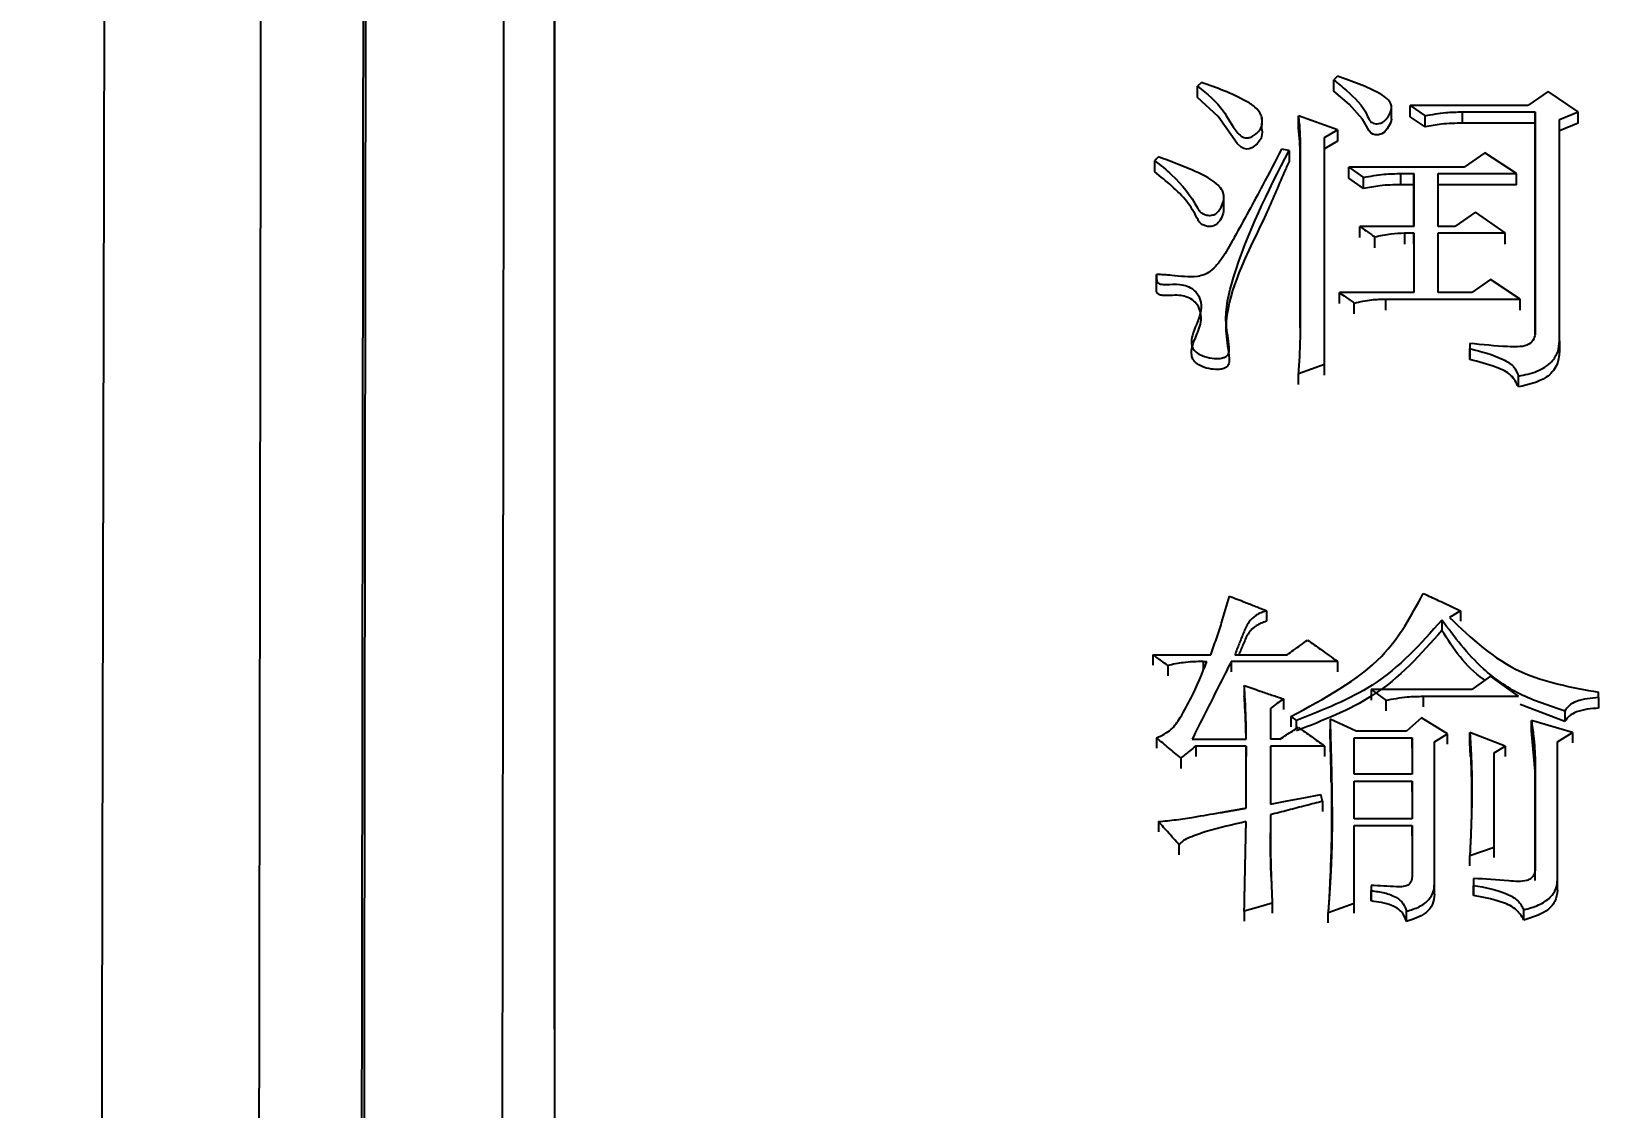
# Model space of a CAD drawing. Header units: millimetres. Extents: x 2126 to 3741, y 477 to 1658.
# Drawn here: x 2346.98 to 2356.17, y 1404.83 to 1411.07 of the extents above; entities that cross this region are included whole.
import ezdxf

# ---------------------------------------------------------------- set-up
doc = ezdxf.new("R2010")
doc.units = ezdxf.units.MM
doc.layers.add('AM_5', color=3, linetype='Continuous', lineweight=25)
doc.styles.add('SLDTEXTSTYLE1', font='txt.shx', dxfattribs={"width": 0.7, "bigfont": 'gbcbig.shx'})
doc.dimstyles.new('SLDDIMSTYLE12$0', dxfattribs={"dimtxt": 12, "dimasz": 10, "dimexe": 0, "dimexo": 0.0625, "dimgap": 0.875, "dimtad": 1, "dimdec": 1, "dimlfac": 1.8, "dimrnd": 1e-09, "dimzin": 12, "dimdsep": 46, "dimtxsty": 'SLDTEXTSTYLE1', "dimcen": 0.09, "dimdle": 8.16, "dimclrd": 3, "dimclre": 3, "dimadec": 0, "dimazin": 3, "dimtfac": 1, "dimtdec": 1, "dimtofl": 0, "dimtmove": 0, "dimatfit": 3, "dimfxl": 0, "dimfrac": 2, "dimtolj": 1, "dimlwd": 5, "dimlwe": 5, "dimarcsym": 0})

# ---------------------------------------------------------------- blocks, each defined once
blk = doc.blocks.new('*D20')
at = {"layer": 'AM_5', "color": 3, "lineweight": 5, "transparency": 16777216}
blk.add_line((2548.0333, 1555.6995), (2264.196, 1555.6995), dxfattribs=at)
at = {"layer": 'AM_5', "color": 3, "linetype": 'Continuous', "lineweight": 5, "transparency": 16777216}
for p, q in [((2264.196, 1545.6995), (2264.196, 1266.9589)), ((2595.101, 1256.9589), (2264.196, 1256.9589))]:
    blk.add_line(p, q, dxfattribs=at)
at = {"layer": 'AM_5', "color": 3, "transparency": 16777216}
for points in [[(2262.5293, 1545.6995), (2265.8627, 1545.6995), (2264.196, 1555.6995)], [(2262.5293, 1266.9589), (2265.8627, 1266.9589), (2264.196, 1256.9589)]]:
    blk.add_solid(points, dxfattribs=at)
at = {"layer": 'Defpoints', "color": 0, "transparency": 16777216}
for p in [(2548.0958, 1555.6995), (2264.196, 1256.9589), (2595.1635, 1256.9589)]:
    blk.add_point(p, dxfattribs=at)
at = {"layer": 'AM_5', "color": 0, "transparency": 16777216, "insert": (2257.321, 1403.6472), "char_height": 12, "attachment_point": 5, "rotation": 90, "style": 'SLDTEXTSTYLE1'}
blk.add_mtext('\\A1;350', dxfattribs=at)

msp = doc.modelspace()

# ---------------------------------------------------------------- linework, layer by layer
at = {"color": 7, "linetype": 'Continuous', "lineweight": 25}
for p, q in [((2354.5384, 1410.7212), (2354.5384, 1410.7866)), ((2353.7703, 1410.7717), (2353.7487, 1410.7495)), ((2353.7487, 1410.6841), (2353.7487, 1410.7495)), ((2355.7823, 1410.7198), (2355.6633, 1410.6382)), ((2355.9554, 1410.6011), (2355.7823, 1410.7198)), ((2354.874, 1410.5593), (2354.874, 1410.6249)), ((2354.9818, 1410.6382), (2355.0684, 1410.5788)), ((2355.6633, 1410.6382), (2354.9818, 1410.6382)), ((2354.9818, 1410.573), (2354.9818, 1410.6382)), ((2355.2847, 1410.6011), (2355.7066, 1410.6011)), ((2355.2847, 1410.5359), (2355.2847, 1410.6011)), ((2355.7066, 1410.6011), (2355.7066, 1409.3116)), ((2355.7066, 1410.5359), (2355.7066, 1410.6011)), ((2355.8472, 1410.5565), (2355.9554, 1410.6011)), ((2355.9554, 1410.5359), (2355.9554, 1410.6011)), ((2354.1219, 1410.5564), (2354.1219, 1410.5658)), ((2354.1219, 1410.5007), (2354.1219, 1410.5366)), ((2354.56, 1410.497), (2354.3328, 1410.5788)), ((2354.3328, 1410.5137), (2354.3328, 1410.5788)), ((2355.0684, 1410.5137), (2354.9818, 1410.573)), ((2355.0684, 1410.5137), (2355.0684, 1410.5788)), ((2355.7066, 1410.5359), (2355.2847, 1410.5359)), ((2355.7066, 1409.3116), (2355.7066, 1410.5359)), ((2355.8472, 1409.2738), (2355.8472, 1410.5565)), ((2355.9554, 1410.5359), (2355.8472, 1410.4914)), ((2354.4842, 1410.4524), (2354.56, 1410.497)), ((2354.4842, 1409.1374), (2354.4842, 1410.4524)), ((2354.56, 1410.432), (2354.4842, 1410.3874)), ((2354.56, 1410.497), (2354.56, 1410.432)), ((2353.4999, 1410.2535), (2353.4999, 1410.3183)), ((2354.2787, 1410.3779), (2354.2354, 1410.3853)), ((2354.2787, 1410.3779), (2354.2787, 1410.313)), ((2354.3436, 1410.3705), (2354.3436, 1409.3494)), ((2354.3436, 1410.3056), (2354.3436, 1410.3705)), ((2355.4145, 1410.363), (2355.2955, 1410.2809)), ((2355.5984, 1410.2436), (2355.4145, 1410.363)), ((2354.3436, 1409.3494), (2354.3436, 1410.3056)), ((2354.6249, 1410.2809), (2354.7114, 1410.2212)), ((2355.2955, 1410.2809), (2354.6249, 1410.2809)), ((2354.6249, 1410.2162), (2354.6249, 1410.2809)), ((2354.9277, 1410.2436), (2355.0035, 1410.2436)), ((2354.9277, 1410.1789), (2354.9277, 1410.2436)), ((2355.0035, 1410.2436), (2355.0035, 1409.9368)), ((2355.0035, 1410.1789), (2355.0035, 1410.2436)), ((2355.1441, 1410.2436), (2355.5984, 1410.2436)), ((2355.1441, 1409.9368), (2355.1441, 1410.2436)), ((2355.5984, 1410.1789), (2355.5984, 1410.2436)), ((2354.7114, 1410.1566), (2354.6249, 1410.2162)), ((2354.7114, 1410.1566), (2354.7114, 1410.2212)), ((2355.0035, 1410.1789), (2354.9277, 1410.1789)), ((2355.0035, 1409.9368), (2355.0035, 1410.1789)), ((2355.5984, 1410.1789), (2355.1441, 1410.1789)), ((2353.9008, 1410.0447), (2353.9008, 1410.1096)), ((2355.3604, 1410.0193), (2355.2414, 1409.9368)), ((2355.5335, 1409.8993), (2355.3604, 1410.0193)), ((2355.0035, 1409.9368), (2354.6898, 1409.9368)), ((2354.6898, 1409.8726), (2354.6898, 1409.9368)), ((2354.7763, 1409.8126), (2354.7763, 1409.8768)), ((2354.9494, 1409.8993), (2355.0035, 1409.8993)), ((2354.9494, 1409.8993), (2354.9494, 1409.8351)), ((2355.0035, 1409.8993), (2355.0035, 1409.5533)), ((2355.0035, 1409.8351), (2355.0035, 1409.8993)), ((2355.2414, 1409.9368), (2355.1441, 1409.9368)), ((2355.1441, 1409.8993), (2355.5335, 1409.8993)), ((2355.1441, 1409.5533), (2355.1441, 1409.8993)), ((2355.5335, 1409.8351), (2355.5335, 1409.8993)), ((2353.5107, 1409.5649), (2353.5107, 1409.6287)), ((2355.447, 1409.6287), (2355.3388, 1409.5533)), ((2355.6201, 1409.5156), (2355.447, 1409.6287)), ((2355.0035, 1409.5533), (2354.5708, 1409.5533)), ((2354.5708, 1409.4896), (2354.5708, 1409.5533)), ((2354.6573, 1409.4293), (2354.6573, 1409.493)), ((2354.8412, 1409.5156), (2355.6201, 1409.5156)), ((2354.8412, 1409.4519), (2354.8412, 1409.5156)), ((2355.3388, 1409.5533), (2355.1441, 1409.5533)), ((2355.6201, 1409.4519), (2355.6201, 1409.5156)), ((2355.328, 1409.2586), (2355.328, 1409.2284)), ((2355.328, 1409.2586), (2355.328, 1409.1954)), ((2355.328, 1409.165), (2355.328, 1409.2284)), ((2355.8472, 1409.2738), (2355.8472, 1409.2105)), ((2354.3328, 1409.0843), (2354.4842, 1409.1374)), ((2354.4842, 1409.0743), (2354.4842, 1409.1374)), ((2354.3328, 1409.0213), (2354.3328, 1409.0843)), ((2355.6092, 1409.006), (2355.6092, 1409.0691)), ((2354.1489, 1407.7088), (2354.1489, 1407.6474)), ((2355.1657, 1407.6546), (2355.1657, 1407.5936)), ((2355.2739, 1407.7088), (2355.209, 1407.6701)), ((2355.2739, 1407.7088), (2355.2739, 1407.6477)), ((2353.4891, 1407.4533), (2353.8244, 1407.4533)), ((2353.4891, 1407.4533), (2353.4891, 1407.3925)), ((2353.5756, 1407.3913), (2353.5756, 1407.3306)), ((2353.7811, 1407.4145), (2353.8028, 1407.4145)), ((2353.7811, 1407.4145), (2353.7811, 1407.3649)), ((2354.56, 1407.4145), (2353.9434, 1407.4145)), ((2353.9434, 1407.4145), (2353.9434, 1407.3538)), ((2353.965, 1407.4533), (2354.2679, 1407.4533)), ((2354.56, 1407.4145), (2354.56, 1407.3538)), ((2355.447, 1407.3292), (2355.3388, 1407.2515)), ((2355.6093, 1407.2126), (2355.447, 1407.3292)), ((2354.0191, 1407.2748), (2354.0191, 1407.2143)), ((2354.2463, 1407.197), (2354.2463, 1407.1366)), ((2354.7547, 1407.2515), (2354.8412, 1407.1893)), ((2355.3388, 1407.2515), (2354.7547, 1407.2515)), ((2354.7547, 1407.2515), (2354.7547, 1407.191)), ((2355.0576, 1407.2126), (2355.6093, 1407.2126)), ((2355.0576, 1407.2126), (2355.0576, 1407.1521)), ((2356.0744, 1407.2048), (2356.0744, 1407.2359)), ((2356.0744, 1407.2048), (2356.0744, 1407.1444)), ((2354.1706, 1407.1426), (2354.1706, 1406.9633)), ((2354.8412, 1407.1893), (2354.8412, 1407.1288)), ((2355.8797, 1407.0664), (2355.6195, 1407.1647)), ((2355.8797, 1407.127), (2355.8797, 1407.0667)), ((2354.2895, 1407.0958), (2354.322, 1407.0725)), ((2354.322, 1407.0265), (2354.322, 1407.0725)), ((2354.6682, 1407.0101), (2354.5167, 1407.0803)), ((2354.5167, 1407.0803), (2354.5167, 1407.02)), ((2354.9602, 1407.0101), (2354.6682, 1407.0101)), ((2355.0468, 1407.0881), (2354.9602, 1407.0101)), ((2355.1982, 1406.9945), (2355.0468, 1407.0881)), ((2355.923, 1407.0023), (2355.685, 1407.0725)), ((2355.685, 1407.0122), (2355.685, 1407.0725)), ((2355.7066, 1406.7781), (2355.685, 1407.0119)), ((2353.5108, 1406.9711), (2353.5108, 1406.911)), ((2353.7162, 1406.9633), (2354.0299, 1406.9633)), ((2354.0299, 1406.9243), (2353.7379, 1406.9243)), ((2353.7379, 1406.9243), (2353.7379, 1406.8643)), ((2354.0299, 1406.5645), (2354.0299, 1406.9243)), ((2354.0299, 1406.9243), (2354.0299, 1406.8643)), ((2354.2246, 1406.9633), (2354.1706, 1406.9633)), ((2354.4843, 1406.9243), (2354.1706, 1406.9243)), ((2354.1706, 1406.9243), (2354.1706, 1406.588)), ((2354.4843, 1406.9243), (2354.4843, 1406.8643)), ((2354.6573, 1406.9711), (2354.9927, 1406.9711)), ((2354.6573, 1406.7602), (2354.6573, 1406.9711)), ((2354.9927, 1406.9711), (2354.9927, 1406.7602)), ((2354.9927, 1406.911), (2354.9927, 1406.9711)), ((2355.1225, 1406.9477), (2355.1982, 1406.9945)), ((2355.1225, 1406.1243), (2355.1225, 1406.9477)), ((2355.1982, 1406.9344), (2355.1982, 1406.9945)), ((2355.5335, 1406.9243), (2355.328, 1407.0023)), ((2355.328, 1406.9418), (2355.328, 1407.0023)), ((2355.3319, 1406.8659), (2355.328, 1406.9418)), ((2355.4686, 1406.8853), (2355.5335, 1406.9243)), ((2355.5335, 1406.9243), (2355.5335, 1406.8643)), ((2355.8364, 1406.9477), (2355.923, 1407.0023)), ((2355.8364, 1406.1479), (2355.8364, 1406.9477)), ((2355.923, 1407.0023), (2355.923, 1406.9422)), ((2353.6513, 1406.854), (2353.6513, 1406.7941)), ((2355.7066, 1406.8384), (2355.7066, 1406.2031)), ((2355.7066, 1406.7785), (2355.7066, 1406.8384)), ((2354.9927, 1406.7602), (2354.6573, 1406.7602)), ((2355.7066, 1406.1436), (2355.7066, 1406.7781)), ((2354.4734, 1406.6037), (2354.4626, 1406.6428)), ((2354.6573, 1406.7211), (2354.9927, 1406.7211)), ((2354.6573, 1406.5017), (2354.6573, 1406.7211)), ((2354.9927, 1406.7211), (2354.9927, 1406.5017)), ((2354.9927, 1406.6613), (2354.9927, 1406.7211)), ((2354.4734, 1406.6037), (2354.4734, 1406.544)), ((2353.5215, 1406.486), (2353.5215, 1406.4266)), ((2354.9927, 1406.5017), (2354.6573, 1406.5017)), ((2354.6573, 1406.4625), (2354.9927, 1406.4625)), ((2354.6573, 1406.0139), (2354.6573, 1406.4625)), ((2354.9927, 1406.4625), (2354.9927, 1406.1716)), ((2354.9927, 1406.4031), (2354.9927, 1406.4625)), ((2353.6405, 1406.3525), (2353.6405, 1406.2932)), ((2355.328, 1406.2896), (2355.4686, 1406.3368)), ((2355.328, 1406.2304), (2355.328, 1406.2896)), ((2355.4686, 1406.2775), (2355.4686, 1406.3368)), ((2354.7547, 1406.1164), (2354.7547, 1406.0849)), ((2354.7547, 1406.1164), (2354.7547, 1406.0574)), ((2355.1225, 1406.0653), (2355.1225, 1406.1243)), ((2355.3497, 1406.1558), (2355.3497, 1406.1164)), ((2355.3497, 1406.1558), (2355.3497, 1406.0968)), ((2355.3497, 1406.0571), (2355.3497, 1406.1164)), ((2355.8364, 1406.0889), (2355.8364, 1406.1479)), ((2354.1814, 1406.0139), (2354.1814, 1405.955)), ((2354.5059, 1405.9586), (2354.6573, 1406.0139)), ((2354.6573, 1405.955), (2354.6573, 1406.0139)), ((2354.7547, 1406.0256), (2354.7547, 1406.0849)), ((2354.0191, 1405.9665), (2354.0191, 1405.9077)), ((2354.5059, 1405.8998), (2354.5059, 1405.9586)), ((2354.9602, 1405.9074), (2354.9602, 1405.9665)), ((2355.6417, 1405.9153), (2355.6417, 1405.9744))]:
    msp.add_line(p, q, dxfattribs=at)
at = {"color": 7, "linetype": 'Continuous', "lineweight": 25, "flags": 128}
for points in [[(2347.3774, 1397.4245), (2347.387, 1401.9079), (2347.3961, 1406.1881), (2347.4048, 1410.2455), (2347.413, 1414.0617), (2347.4206, 1417.6191), (2347.4276, 1420.9015), (2347.434, 1423.8939), (2347.4397, 1426.5825), (2347.4448, 1428.9551), (2347.4492, 1431.0009), (2347.4528, 1432.7104), (2347.4558, 1434.0759), (2347.4579, 1435.0911), (2347.4594, 1435.7514), (2347.46, 1436.0537), (2347.46, 1436.0746)], [(2354.5599, 1410.8087), (2354.5491, 1410.7976), (2354.5383, 1410.7865)], [(2354.1203, 1410.4994), (2354.1238, 1410.4816), (2354.1171, 1410.4471), (2354.0949, 1410.4155), (2354.0626, 1410.3925), (2354.048, 1410.3872), (2354.0331, 1410.3853), (2354.0168, 1410.3884), (2354.0016, 1410.3959), (2353.9773, 1410.4184), (2353.8681, 1410.5748), (2353.7487, 1410.6841), (2353.7487, 1410.6841)], [(2354.8727, 1410.5595), (2354.8691, 1410.5392), (2354.8491, 1410.5031), (2354.8333, 1410.4841), (2354.8178, 1410.4738), (2354.7984, 1410.4682), (2354.7792, 1410.468), (2354.7658, 1410.4715), (2354.7547, 1410.4784), (2354.744, 1410.4919), (2354.7053, 1410.5588), (2354.6294, 1410.6434), (2354.5384, 1410.7212), (2354.5384, 1410.7212)], [(2353.5215, 1410.3407), (2353.516, 1410.335), (2353.508, 1410.3266), (2353.4999, 1410.3183)], [(2353.5107, 1409.595), (2353.5107, 1409.6186), (2353.5107, 1409.6588)], [(2354.2895, 1407.0958), (2354.2895, 1407.069), (2354.2895, 1407.0521), (2354.2895, 1407.0356)], [(2354.1706, 1406.588), (2354.2679, 1406.6063), (2354.3653, 1406.6246), (2354.4626, 1406.6428)], [(2354.1814, 1406.0139), (2354.1344, 1406.0002), (2354.0874, 1405.9864), (2354.0191, 1405.9665)]]:
    msp.add_lwpolyline(points, dxfattribs=at)
at = {"color": 7, "linetype": 'Continuous', "lineweight": 25}
for points, knots in [([(2350.0181, 1436.3719), (2350.0181, 1436.2678), (2350.0182, 1435.7471), (2350.0182, 1434.3801), (2350.0183, 1432.2203), (2350.0183, 1429.6019), (2350.0184, 1427.1393), (2350.0184, 1423.6315), (2350.0185, 1420.4886), (2350.0185, 1416.1735), (2350.0185, 1411.4864), (2350.0186, 1406.3542), (2350.0186, 1400.9306), (2350.0187, 1396.372), (2350.0187, 1390.4495), (2350.0188, 1385.5437), (2350.0189, 1378.8648), (2350.019, 1374.572), (2350.019, 1371.5709)], [0, 0, 0, 0, 0.020124, 0.100733, 0.181328, 0.221587, 0.302184, 0.342442, 0.423039, 0.463298, 0.543894, 0.624491, 0.664749, 0.745346, 0.785604, 0.8662, 0.906458, 1, 1, 1, 1]), ([(2350.0186, 1405.2819), (2350.0186, 1406.4665), (2350.0185, 1408.7201), (2350.0185, 1412.7604), (2350.0185, 1416.4679), (2350.0184, 1420.7026), (2350.0184, 1423.7765), (2350.0184, 1427.1887), (2350.0183, 1430.1662), (2350.0182, 1432.5096), (2350.0182, 1434.45), (2350.0181, 1435.1838), (2350.0181, 1435.6806)], [0, 0, 0, 0, 0.072858, 0.13859, 0.270184, 0.335916, 0.467513, 0.533245, 0.664841, 0.796434, 0.862166, 1, 1, 1, 1]), ([(2348.3495, 1435.4238), (2348.3496, 1435.4521), (2348.3499, 1435.5406), (2348.3486, 1434.5543), (2348.3456, 1432.5413), (2348.341, 1429.4787), (2348.3358, 1426.0904), (2348.3307, 1422.753), (2348.326, 1419.6834), (2348.3205, 1416.04), (2348.3139, 1411.7692), (2348.3067, 1407.1235), (2348.299, 1402.1767), (2348.2908, 1397.0063), (2348.2818, 1391.322), (2348.2719, 1385.125), (2348.2612, 1378.4412), (2348.2536, 1373.7505), (2348.2498, 1371.3564)], [0, 0, 0, 0, 0.039342, 0.122943, 0.206183, 0.289063, 0.371582, 0.416612, 0.465601, 0.518547, 0.575452, 0.636313, 0.690059, 0.746552, 0.805793, 0.867782, 0.932518, 1, 1, 1, 1]), ([(2348.8548, 1371.2209), (2348.8593, 1374.5201), (2348.8685, 1381.1186), (2348.8814, 1390.5486), (2348.8934, 1399.4293), (2348.9044, 1407.5869), (2348.9141, 1414.8874), (2348.9224, 1421.2046), (2348.9291, 1426.4289), (2348.9342, 1430.4771), (2348.937, 1432.881), (2348.9383, 1434.1945), (2348.9385, 1434.516), (2348.9386, 1434.6768)], [0, 0, 0, 0, 0.0981345, 0.196269, 0.2944034, 0.3925379, 0.4906723, 0.5888066, 0.686941, 0.7850753, 0.8832097, 0.9416048, 1, 1, 1, 1]), ([(2348.8688, 1371.1721), (2348.872, 1373.5578), (2348.8785, 1378.2644), (2348.8878, 1385.0137), (2348.8965, 1391.3562), (2348.9045, 1397.2514), (2348.9118, 1402.682), (2348.9195, 1408.415), (2348.9272, 1414.1837), (2348.9344, 1419.6639), (2348.9402, 1424.1311), (2348.9447, 1427.6539), (2348.9479, 1430.317), (2348.9502, 1432.2162), (2348.9515, 1433.4473), (2348.9519, 1433.9621), (2348.952, 1434.112), (2348.952, 1434.1368)], [0, 0, 0, 0, 0.07139, 0.140843, 0.208359, 0.273937, 0.337578, 0.399281, 0.488173, 0.572709, 0.652888, 0.72871, 0.800173, 0.867277, 0.930021, 0.988406, 1, 1, 1, 1]), ([(2349.7501, 1433.3538), (2349.75, 1433.2609), (2349.75, 1433.091), (2349.7495, 1432.6434), (2349.749, 1432.1029), (2349.7483, 1431.427), (2349.7473, 1430.6194), (2349.7462, 1429.6794), (2349.7449, 1428.6078), (2349.7428, 1426.8983), (2349.7395, 1424.2121), (2349.7343, 1420.0623), (2349.7276, 1414.8459), (2349.7202, 1409.2391), (2349.7126, 1403.5619), (2349.7052, 1398.0948), (2349.697, 1392.0819), (2349.6879, 1385.5343), (2349.6782, 1378.4914), (2349.6714, 1373.5491), (2349.6679, 1371.0351)], [0, 0, 0, 0, 0.037781, 0.069081, 0.100468, 0.131943, 0.163506, 0.195157, 0.226895, 0.258722, 0.330934, 0.408983, 0.49287, 0.582593, 0.645672, 0.711347, 0.779618, 0.850484, 0.923944, 1, 1, 1, 1]), ([(2354.5384, 1410.7866), (2354.5629, 1410.7663), (2354.6368, 1410.7054), (2354.7185, 1410.6272), (2354.742, 1410.5544), (2354.7605, 1410.5382), (2354.7745, 1410.5332), (2354.7906, 1410.5319), (2354.8081, 1410.5345), (2354.8264, 1410.5422), (2354.8487, 1410.5638), (2354.8644, 1410.5918), (2354.8766, 1410.6234), (2354.8698, 1410.6511), (2354.8476, 1410.6816), (2354.7841, 1410.7202), (2354.6869, 1410.7639), (2354.6025, 1410.7937), (2354.5599, 1410.8087)], [0, 0, 0, 0, 0.109185, 0.329159, 0.383764, 0.397994, 0.412315, 0.428913, 0.44575, 0.465116, 0.490353, 0.552222, 0.585254, 0.61868, 0.660425, 0.720614, 0.859403, 1, 1, 1, 1]), ([(2353.7487, 1410.7495), (2353.8037, 1410.7051), (2353.9012, 1410.6264), (2353.9478, 1410.5133), (2353.9955, 1410.4634), (2354.0159, 1410.4528), (2354.0339, 1410.4491), (2354.0531, 1410.4527), (2354.0745, 1410.4631), (2354.0988, 1410.482), (2354.1198, 1410.5112), (2354.1259, 1410.547), (2354.1183, 1410.589), (2354.0824, 1410.6315), (2353.9689, 1410.701), (2353.8583, 1410.7404), (2353.7703, 1410.7717)], [0, 0, 0, 0, 0.207529, 0.367372, 0.400836, 0.41667, 0.431354, 0.448141, 0.466694, 0.497248, 0.538464, 0.578549, 0.619959, 0.682145, 0.746849, 1, 1, 1, 1]), ([(2355.0684, 1410.5788), (2355.1081, 1410.5862), (2355.1793, 1410.5994), (2355.2524, 1410.6006), (2355.2847, 1410.6011)], [0, 0, 0, 0, 0.558835, 1, 1, 1, 1]), ([(2354.3328, 1410.5788), (2354.3361, 1410.5493), (2354.3417, 1410.4999), (2354.3429, 1410.4303), (2354.3434, 1410.3904), (2354.3436, 1410.3705)], [0, 0, 0, 0, 0.426865, 0.713404, 1, 1, 1, 1]), ([(2354.3436, 1410.3056), (2354.3434, 1410.3204), (2354.343, 1410.3626), (2354.3422, 1410.4321), (2354.3359, 1410.4865), (2354.3328, 1410.5137)], [0, 0, 0, 0, 0.213578, 0.606407, 1, 1, 1, 1]), ([(2355.2847, 1410.5359), (2355.2436, 1410.535), (2355.1704, 1410.5335), (2355.0995, 1410.5197), (2355.0684, 1410.5137)], [0, 0, 0, 0, 0.561085, 1, 1, 1, 1]), ([(2353.4999, 1410.3183), (2353.5334, 1410.2919), (2353.6348, 1410.2119), (2353.7142, 1410.1077), (2353.758, 1410.0258), (2353.7753, 1410.0112), (2353.7967, 1410.0028), (2353.8186, 1410), (2353.8387, 1410.0025), (2353.8564, 1410.0107), (2353.8796, 1410.0339), (2353.896, 1410.0697), (2353.9039, 1410.1139), (2353.8902, 1410.1527), (2353.8342, 1410.2114), (2353.7037, 1410.2715), (2353.5859, 1410.3162), (2353.5215, 1410.3407)], [0, 0, 0, 0, 0.118687, 0.359196, 0.382949, 0.402078, 0.421221, 0.441113, 0.455768, 0.470499, 0.490908, 0.548405, 0.590663, 0.633125, 0.674263, 0.821869, 1, 1, 1, 1]), ([(2354.2354, 1410.3853), (2354.199, 1410.3153), (2354.1102, 1410.1444), (2353.9975, 1409.9383), (2353.9056, 1409.7725), (2353.8516, 1409.697), (2353.7944, 1409.657), (2353.7133, 1409.6383), (2353.6185, 1409.6527), (2353.5398, 1409.6572), (2353.5107, 1409.6588)], [0, 0, 0, 0, 0.221772, 0.540825, 0.653503, 0.748944, 0.789647, 0.822549, 0.93445, 1, 1, 1, 1]), ([(2353.5107, 1409.6287), (2353.5108, 1409.6252), (2353.5111, 1409.6194), (2353.5157, 1409.6119), (2353.5232, 1409.6063), (2353.5398, 1409.6009), (2353.5817, 1409.5994), (2353.6339, 1409.6044), (2353.6894, 1409.5925), (2353.7256, 1409.5721), (2353.7539, 1409.5398), (2353.7714, 1409.4923), (2353.7659, 1409.4087), (2353.7214, 1409.3338), (2353.7107, 1409.2647), (2353.7187, 1409.2311), (2353.7401, 1409.2055), (2353.7792, 1409.184), (2353.8261, 1409.1716), (2353.869, 1409.1698), (2353.8967, 1409.1747), (2353.9141, 1409.1826), (2353.9249, 1409.1928), (2353.933, 1409.2105), (2353.9307, 1409.2709), (2353.8963, 1409.4151), (2353.9918, 1409.8132), (2354.1565, 1410.1373), (2354.2787, 1410.3779)], [0, 0, 0, 0, 0.005261, 0.008837, 0.012422, 0.017277, 0.029828, 0.061172, 0.078769, 0.096459, 0.112862, 0.137643, 0.170618, 0.238675, 0.261666, 0.275651, 0.289759, 0.306991, 0.331345, 0.347224, 0.357105, 0.364402, 0.370592, 0.376767, 0.392657, 0.46137, 0.600195, 1, 1, 1, 1]), ([(2353.8994, 1410.0448), (2353.8991, 1410.0343), (2353.8983, 1410.0095), (2353.8834, 1409.9793), (2353.8669, 1409.9558), (2353.8517, 1409.9435), (2353.8349, 1409.9374), (2353.8157, 1409.9358), (2353.7944, 1409.939), (2353.7731, 1409.948), (2353.7554, 1409.9646), (2353.7331, 1410.0115), (2353.6888, 1410.085), (2353.601, 1410.1723), (2353.5338, 1410.2263), (2353.4999, 1410.2535)], [0, 0, 0, 0, 0.057364, 0.135452, 0.174054, 0.20354, 0.227011, 0.250403, 0.283482, 0.316855, 0.35045, 0.398369, 0.589542, 0.793116, 1, 1, 1, 1]), ([(2354.2787, 1410.313), (2354.2695, 1410.2926), (2354.2233, 1410.1905), (2354.1073, 1409.9068), (2353.9359, 1409.6044), (2353.9058, 1409.315), (2353.9306, 1409.2107), (2353.9329, 1409.1476), (2353.9251, 1409.1293), (2353.9128, 1409.1183), (2353.8922, 1409.1099), (2353.858, 1409.1058), (2353.8121, 1409.1109), (2353.7677, 1409.1259), (2353.7341, 1409.1475), (2353.7153, 1409.1747), (2353.7098, 1409.2243), (2353.7357, 1409.2934), (2353.7698, 1409.3685), (2353.7695, 1409.436), (2353.7511, 1409.4807), (2353.7207, 1409.5123), (2353.6826, 1409.5308), (2353.6377, 1409.5387), (2353.5984, 1409.5373), (2353.565, 1409.5362), (2353.5435, 1409.537), (2353.528, 1409.5405), (2353.5187, 1409.5452), (2353.5127, 1409.552), (2353.5107, 1409.5589), (2353.5107, 1409.5633), (2353.5107, 1409.5648)], [0, 0, 0, 0, 0.033509, 0.167495, 0.460572, 0.533975, 0.607467, 0.62244, 0.629349, 0.63632, 0.644144, 0.656215, 0.676583, 0.698156, 0.712672, 0.727345, 0.74395, 0.787231, 0.835835, 0.865096, 0.888822, 0.906543, 0.924342, 0.940793, 0.960202, 0.97046, 0.980426, 0.985388, 0.989354, 0.993351, 0.997673, 1, 1, 1, 1]), ([(2354.7114, 1410.2212), (2354.7512, 1410.2286), (2354.8223, 1410.2419), (2354.8955, 1410.2431), (2354.9277, 1410.2436)], [0, 0, 0, 0, 0.558836, 1, 1, 1, 1]), ([(2354.9277, 1410.1789), (2354.8867, 1410.178), (2354.8134, 1410.1765), (2354.7425, 1410.1626), (2354.7114, 1410.1566)], [0, 0, 0, 0, 0.561086, 1, 1, 1, 1]), ([(2354.6898, 1409.9368), (2354.7021, 1409.9283), (2354.7227, 1409.914), (2354.7516, 1409.894), (2354.7681, 1409.8825), (2354.7763, 1409.8768)], [0, 0, 0, 0, 0.42837, 0.714189, 1, 1, 1, 1]), ([(2354.7763, 1409.8768), (2354.808, 1409.8836), (2354.8647, 1409.8959), (2354.9235, 1409.8983), (2354.9494, 1409.8993)], [0, 0, 0, 0, 0.558879, 1, 1, 1, 1]), ([(2353.5107, 1409.6588), (2353.5107, 1409.6532), (2353.5107, 1409.6432), (2353.5107, 1409.6331), (2353.5107, 1409.6287)], [0, 0, 0, 0, 0.56, 1, 1, 1, 1]), ([(2354.5708, 1409.5533), (2354.5831, 1409.5447), (2354.6037, 1409.5303), (2354.6326, 1409.5102), (2354.6491, 1409.4987), (2354.6573, 1409.493)], [0, 0, 0, 0, 0.428365, 0.714185, 1, 1, 1, 1]), ([(2354.6573, 1409.493), (2354.6909, 1409.5004), (2354.7511, 1409.5136), (2354.8136, 1409.515), (2354.8412, 1409.5156)], [0, 0, 0, 0, 0.558545, 1, 1, 1, 1]), ([(2354.3436, 1409.3494), (2354.3433, 1409.3229), (2354.3428, 1409.2699), (2354.3394, 1409.1815), (2354.3352, 1409.1196), (2354.3328, 1409.0843)], [0, 0, 0, 0, 0.300385, 0.600783, 1, 1, 1, 1]), ([(2355.7066, 1409.3116), (2355.7037, 1409.2994), (2355.6979, 1409.2743), (2355.6597, 1409.2431), (2355.6034, 1409.2379), (2355.493, 1409.2416), (2355.401, 1409.2511), (2355.328, 1409.2586)], [0, 0, 0, 0, 0.1108835, 0.2260486, 0.356903, 0.4892019, 1, 1, 1, 1]), ([(2355.328, 1409.2284), (2355.3944, 1409.2115), (2355.4861, 1409.1882), (2355.5867, 1409.1281), (2355.6019, 1409.0885), (2355.6092, 1409.0691)], [0, 0, 0, 0, 0.5729384, 0.7913837, 1, 1, 1, 1]), ([(2355.6092, 1409.0691), (2355.6463, 1409.0766), (2355.7191, 1409.0913), (2355.8019, 1409.1435), (2355.8425, 1409.2095), (2355.8457, 1409.2525), (2355.8472, 1409.2738)], [0, 0, 0, 0, 0.292671, 0.574804, 0.788903, 1, 1, 1, 1]), ([(2355.328, 1409.1952), (2355.328, 1409.1896), (2355.328, 1409.1795), (2355.328, 1409.1694), (2355.328, 1409.165)], [0, 0, 0, 0, 0.56, 1, 1, 1, 1]), ([(2355.6092, 1409.006), (2355.5978, 1409.0301), (2355.5742, 1409.08), (2355.464, 1409.1301), (2355.3799, 1409.1517), (2355.328, 1409.165)], [0, 0, 0, 0, 0.2654466, 0.5469642, 1, 1, 1, 1]), ([(2355.8472, 1409.2104), (2355.8446, 1409.1832), (2355.8393, 1409.1283), (2355.7611, 1409.0405), (2355.6675, 1409.0192), (2355.6092, 1409.006)], [0, 0, 0, 0, 0.269364, 0.545159, 1, 1, 1, 1]), ([(2353.8244, 1407.4533), (2353.8356, 1407.4842), (2353.8579, 1407.546), (2353.8949, 1407.6594), (2353.9181, 1407.7422), (2353.9326, 1407.7937)], [0, 0, 0, 0, 0.274107, 0.548239, 1, 1, 1, 1]), ([(2353.9326, 1407.7937), (2353.9627, 1407.7819), (2354.0138, 1407.7618), (2354.086, 1407.7335), (2354.1279, 1407.717), (2354.1489, 1407.7088)], [0, 0, 0, 0, 0.417909, 0.708955, 1, 1, 1, 1]), ([(2354.2895, 1407.0958), (2354.485, 1407.2001), (2354.8281, 1407.383), (2354.9885, 1407.681), (2355.0576, 1407.8092)], [0, 0, 0, 0, 0.569597, 1, 1, 1, 1]), ([(2355.0576, 1407.8092), (2355.0866, 1407.7957), (2355.1372, 1407.7723), (2355.2093, 1407.7388), (2355.2524, 1407.7188), (2355.2739, 1407.7088)], [0, 0, 0, 0, 0.402386, 0.701193, 1, 1, 1, 1]), ([(2354.1489, 1407.7088), (2354.1276, 1407.7013), (2354.0857, 1407.6866), (2354.0386, 1407.6395), (2354.0152, 1407.5801), (2353.9885, 1407.5172), (2353.9728, 1407.4746), (2353.965, 1407.4533)], [0, 0, 0, 0, 0.178456, 0.349692, 0.567005, 0.783635, 1, 1, 1, 1]), ([(2355.1657, 1407.6546), (2355.0433, 1407.5172), (2354.8211, 1407.2679), (2354.4766, 1407.133), (2354.322, 1407.0725)], [0, 0, 0, 0, 0.551113, 1, 1, 1, 1]), ([(2355.8797, 1407.127), (2355.7902, 1407.156), (2355.6132, 1407.2132), (2355.3598, 1407.3935), (2355.2389, 1407.5562), (2355.1657, 1407.6546)], [0, 0, 0, 0, 0.288018, 0.569196, 1, 1, 1, 1]), ([(2355.209, 1407.6701), (2355.3364, 1407.5491), (2355.5676, 1407.3294), (2355.9173, 1407.2649), (2356.0744, 1407.2359)], [0, 0, 0, 0, 0.550671, 1, 1, 1, 1]), ([(2354.1489, 1407.6474), (2354.1276, 1407.6399), (2354.0857, 1407.6253), (2354.0386, 1407.5782), (2354.0153, 1407.5189), (2353.9967, 1407.4762), (2353.9883, 1407.4542), (2353.988, 1407.4533)], [0, 0, 0, 0, 0.225395, 0.441569, 0.715814, 0.989183, 1, 1, 1, 1]), ([(2355.1657, 1407.5933), (2355.0433, 1407.4561), (2354.821, 1407.207), (2354.4766, 1407.0724), (2354.322, 1407.0119)], [0, 0, 0, 0, 0.551009, 1, 1, 1, 1]), ([(2355.4145, 1407.3058), (2355.412, 1407.3075), (2355.3007, 1407.3836), (2355.2324, 1407.4897), (2355.1657, 1407.5933)], [0, 0, 0, 0, 0.022454, 1, 1, 1, 1]), ([(2354.2679, 1407.4533), (2354.2804, 1407.4623), (2354.3065, 1407.4809), (2354.3461, 1407.5094), (2354.3733, 1407.5288), (2354.3869, 1407.5386)], [0, 0, 0, 0, 0.314652, 0.657325, 1, 1, 1, 1]), ([(2354.3869, 1407.5386), (2354.4119, 1407.5207), (2354.4532, 1407.4911), (2354.5109, 1407.4497), (2354.5436, 1407.4263), (2354.56, 1407.4145)], [0, 0, 0, 0, 0.432644, 0.716322, 1, 1, 1, 1]), ([(2353.5756, 1407.3913), (2353.5632, 1407.4001), (2353.5426, 1407.4149), (2353.5138, 1407.4356), (2353.4973, 1407.4474), (2353.4891, 1407.4533)], [0, 0, 0, 0, 0.428361, 0.714181, 1, 1, 1, 1]), ([(2353.5108, 1406.9711), (2353.5408, 1406.9858), (2353.6002, 1407.0149), (2353.6574, 1407.1027), (2353.7292, 1407.233), (2353.774, 1407.3437), (2353.8028, 1407.4145)], [0, 0, 0, 0, 0.161067, 0.318631, 0.564031, 1, 1, 1, 1]), ([(2353.7811, 1407.4145), (2353.7421, 1407.4134), (2353.6724, 1407.4115), (2353.6051, 1407.3974), (2353.5756, 1407.3913)], [0, 0, 0, 0, 0.5610734, 1, 1, 1, 1]), ([(2353.9434, 1407.4145), (2353.9184, 1407.3649), (2353.868, 1407.2651), (2353.7923, 1407.1147), (2353.7416, 1407.0138), (2353.7162, 1406.9633)], [0, 0, 0, 0, 0.330678, 0.665338, 1, 1, 1, 1]), ([(2354.0299, 1406.9633), (2354.0299, 1406.9966), (2354.0298, 1407.0653), (2354.0259, 1407.1692), (2354.0214, 1407.2396), (2354.0191, 1407.2748)], [0, 0, 0, 0, 0.320269, 0.660054, 1, 1, 1, 1]), ([(2354.0191, 1407.2748), (2354.05, 1407.2642), (2354.1033, 1407.246), (2354.1791, 1407.22), (2354.2239, 1407.2047), (2354.2463, 1407.197)], [0, 0, 0, 0, 0.4083, 0.70415, 1, 1, 1, 1]), ([(2354.0295, 1406.9633), (2354.0294, 1406.9765), (2354.0292, 1407.0249), (2354.0258, 1407.1085), (2354.0213, 1407.1788), (2354.0191, 1407.214)], [0, 0, 0, 0, 0.1572683, 0.5785381, 1, 1, 1, 1]), ([(2354.2463, 1407.197), (2354.2337, 1407.188), (2354.2084, 1407.1698), (2354.1832, 1407.1516), (2354.1706, 1407.1426)], [0, 0, 0, 0, 0.5000008, 1, 1, 1, 1]), ([(2354.8412, 1407.1893), (2354.8823, 1407.1972), (2354.9535, 1407.2109), (2355.0266, 1407.2121), (2355.0576, 1407.2126)], [0, 0, 0, 0, 0.576908, 1, 1, 1, 1]), ([(2356.0744, 1407.2048), (2356.0303, 1407.201), (2355.9695, 1407.1958), (2355.9026, 1407.1619), (2355.8872, 1407.1385), (2355.8797, 1407.127)], [0, 0, 0, 0, 0.571542, 0.789948, 1, 1, 1, 1]), ([(2356.0744, 1407.1441), (2356.0304, 1407.1403), (2355.9695, 1407.1351), (2355.9026, 1407.1013), (2355.8872, 1407.0778), (2355.8797, 1407.0664)], [0, 0, 0, 0, 0.571693, 0.790076, 1, 1, 1, 1]), ([(2354.2246, 1406.9633), (2354.2377, 1406.9718), (2354.2622, 1406.9877), (2354.2983, 1407.0111), (2354.3213, 1407.026), (2354.3328, 1407.0335)], [0, 0, 0, 0, 0.36195, 0.680974, 1, 1, 1, 1]), ([(2354.3328, 1407.0335), (2354.3581, 1407.0153), (2354.4085, 1406.9789), (2354.459, 1406.9425), (2354.4843, 1406.9243)], [0, 0, 0, 0, 0.5, 1, 1, 1, 1]), ([(2354.5167, 1407.0803), (2354.5169, 1407.0734), (2354.5173, 1407.0595), (2354.5179, 1407.0388), (2354.5185, 1407.0181), (2354.5191, 1406.9973), (2354.5196, 1406.98), (2354.5201, 1406.9627), (2354.5205, 1406.9489), (2354.5208, 1406.935), (2354.5211, 1406.9247), (2354.5214, 1406.916), (2354.5217, 1406.9039), (2354.522, 1406.8918), (2354.5224, 1406.8779), (2354.5226, 1406.8675), (2354.523, 1406.8537), (2354.5233, 1406.8398), (2354.5237, 1406.8225), (2354.5241, 1406.8086), (2354.5244, 1406.7948), (2354.5246, 1406.7861), (2354.5248, 1406.7774), (2354.525, 1406.7688), (2354.5252, 1406.7601), (2354.5253, 1406.7514), (2354.5255, 1406.7427), (2354.5257, 1406.7341), (2354.5259, 1406.7254), (2354.526, 1406.7167), (2354.5262, 1406.708), (2354.5264, 1406.6994), (2354.5265, 1406.6907), (2354.5267, 1406.682), (2354.5268, 1406.6733), (2354.5271, 1406.6542), (2354.5282, 1406.5813), (2354.5289, 1406.4839), (2354.5277, 1406.3863), (2354.5266, 1406.3375), (2354.5257, 1406.3096), (2354.525, 1406.2887), (2354.5242, 1406.2678), (2354.5233, 1406.2469), (2354.5225, 1406.2294), (2354.5217, 1406.212), (2354.5208, 1406.1945), (2354.5198, 1406.1771), (2354.5189, 1406.1596), (2354.5179, 1406.1422), (2354.5166, 1406.1212), (2354.5155, 1406.1037), (2354.5144, 1406.0863), (2354.5133, 1406.0688), (2354.5122, 1406.0514), (2354.511, 1406.0339), (2354.5098, 1406.0164), (2354.5086, 1405.9989), (2354.5073, 1405.9797), (2354.5065, 1405.9674), (2354.5059, 1405.9586)], [0, 0, 0, 0, 0.018603, 0.037206, 0.055809, 0.074412, 0.093015, 0.102316, 0.120919, 0.130221, 0.139522, 0.148824, 0.153474, 0.172077, 0.181379, 0.19068, 0.199982, 0.218585, 0.227886, 0.246489, 0.255791, 0.265092, 0.269743, 0.279044, 0.288346, 0.292997, 0.302298, 0.311599, 0.31625, 0.325552, 0.334853, 0.339504, 0.348805, 0.358107, 0.362758, 0.372059, 0.409265, 0.558092, 0.632505, 0.669711, 0.688314, 0.706917, 0.72552, 0.744123, 0.762726, 0.772028, 0.790631, 0.809233, 0.818535, 0.837138, 0.855741, 0.874344, 0.883645, 0.902248, 0.920851, 0.930153, 0.948756, 0.967359, 0.97666, 1, 1, 1, 1]), ([(2354.5243, 1406.7104), (2354.5243, 1406.7136), (2354.5224, 1406.817), (2354.5195, 1406.9199), (2354.5167, 1407.0197)], [0, 0, 0, 0, 0.030859, 1, 1, 1, 1]), ([(2355.685, 1407.0725), (2355.6892, 1407.0426), (2355.6969, 1406.9889), (2355.7045, 1406.9108), (2355.7059, 1406.8626), (2355.7066, 1406.8384)], [0, 0, 0, 0, 0.38409, 0.691775, 1, 1, 1, 1]), ([(2353.6513, 1406.854), (2353.6279, 1406.8736), (2353.581, 1406.9126), (2353.5342, 1406.9516), (2353.5108, 1406.9711)], [0, 0, 0, 0, 0.5, 1, 1, 1, 1]), ([(2353.7379, 1406.9243), (2353.7261, 1406.9147), (2353.7058, 1406.8982), (2353.6769, 1406.8748), (2353.6599, 1406.861), (2353.6513, 1406.854)], [0, 0, 0, 0, 0.408883, 0.704441, 1, 1, 1, 1]), ([(2355.328, 1407.0023), (2355.3294, 1406.9781), (2355.3316, 1406.9418), (2355.3338, 1406.8993), (2355.3348, 1406.8781), (2355.3358, 1406.8569), (2355.3383, 1406.7932), (2355.3399, 1406.7081), (2355.3393, 1406.6107), (2355.3383, 1406.5589), (2355.3375, 1406.5284), (2355.3372, 1406.5193), (2355.3368, 1406.5071), (2355.3365, 1406.4949), (2355.3361, 1406.4827), (2355.3357, 1406.4736), (2355.3354, 1406.4644), (2355.335, 1406.4522), (2355.3345, 1406.44), (2355.334, 1406.4278), (2355.3337, 1406.4187), (2355.3332, 1406.4065), (2355.3327, 1406.3943), (2355.332, 1406.379), (2355.3314, 1406.3638), (2355.3305, 1406.3454), (2355.3294, 1406.3207), (2355.3286, 1406.3021), (2355.328, 1406.2896)], [0, 0, 0, 0, 0.1024398, 0.1536597, 0.1792697, 0.1920747, 0.2432948, 0.4481938, 0.5506355, 0.6530768, 0.6658817, 0.6786867, 0.6914917, 0.7171016, 0.7299066, 0.7427115, 0.7555165, 0.7683215, 0.7939314, 0.8067364, 0.8195413, 0.8323463, 0.8579562, 0.8707612, 0.8963711, 0.9219811, 0.947591, 1, 1, 1, 1]), ([(2355.3322, 1406.8671), (2355.3322, 1406.8672), (2355.3321, 1406.8679), (2355.3324, 1406.8627), (2355.335, 1406.7992), (2355.3384, 1406.6883), (2355.3378, 1406.5482), (2355.3361, 1406.4888), (2355.3351, 1406.4569)], [0, 0, 0, 0, 0.003713, 0.025466, 0.076389, 0.48901, 0.726573, 1, 1, 1, 1]), ([(2355.4686, 1406.3368), (2355.4686, 1406.4703), (2355.4686, 1406.6535), (2355.4686, 1406.8358), (2355.4686, 1406.8853)], [0, 0, 0, 0, 0.728341, 1, 1, 1, 1]), ([(2354.5243, 1406.7143), (2354.5243, 1406.7143), (2354.5243, 1406.7146), (2354.5243, 1406.7136), (2354.5248, 1406.6877), (2354.5267, 1406.5527), (2354.5253, 1406.3867), (2354.5197, 1406.2139), (2354.5141, 1406.0962), (2354.5114, 1406.0419), (2354.5105, 1406.0249), (2354.5104, 1406.0227), (2354.5104, 1406.0227), (2354.5104, 1406.0227)], [0, 0, 0, 0, 0.0005031, 0.0072608, 0.0135762, 0.2215354, 0.5008607, 0.7564849, 0.9233, 0.9846772, 0.9950824, 0.9988797, 1, 1, 1, 1]), ([(2353.5215, 1406.486), (2353.556, 1406.4894), (2353.6251, 1406.4961), (2353.7439, 1406.5149), (2353.8347, 1406.5303), (2353.8945, 1406.5407), (2353.9071, 1406.5429), (2353.9166, 1406.5445), (2353.926, 1406.5462), (2353.9339, 1406.5476), (2353.9418, 1406.5489), (2353.9481, 1406.5501), (2353.9559, 1406.5514), (2353.9638, 1406.5528), (2353.9717, 1406.5542), (2353.9796, 1406.5556), (2353.9874, 1406.557), (2353.9953, 1406.5584), (2354.0032, 1406.5598), (2354.011, 1406.5611), (2354.0205, 1406.5628), (2354.0268, 1406.5639), (2354.0299, 1406.5645)], [0, 0, 0, 0, 0.201249, 0.402512, 0.701241, 0.738586, 0.757258, 0.77593, 0.794603, 0.813275, 0.822611, 0.841284, 0.85062, 0.869292, 0.887965, 0.897301, 0.915973, 0.934645, 0.943982, 0.962654, 0.981327, 1, 1, 1, 1]), ([(2354.4734, 1406.6037), (2354.4414, 1406.5954), (2354.3749, 1406.5782), (2354.274, 1406.552), (2354.205, 1406.5342), (2354.1706, 1406.5253)], [0, 0, 0, 0, 0.317295, 0.658647, 1, 1, 1, 1]), ([(2353.6405, 1406.3525), (2353.6207, 1406.3748), (2353.581, 1406.4193), (2353.5414, 1406.4638), (2353.5215, 1406.486)], [0, 0, 0, 0, 0.499998, 1, 1, 1, 1]), ([(2354.0299, 1406.486), (2353.9519, 1406.4685), (2353.8399, 1406.4434), (2353.7214, 1406.402), (2353.6657, 1406.3781), (2353.6488, 1406.361), (2353.6405, 1406.3525)], [0, 0, 0, 0, 0.564923, 0.811394, 0.907312, 1, 1, 1, 1]), ([(2354.0191, 1405.9665), (2354.0192, 1405.969), (2354.0193, 1405.9728), (2354.0194, 1405.9778), (2354.0195, 1405.9829), (2354.0196, 1405.9891), (2354.0197, 1405.9967), (2354.0199, 1406.0042), (2354.0201, 1406.0118), (2354.0202, 1406.0193), (2354.0204, 1406.0269), (2354.0205, 1406.0344), (2354.0207, 1406.0419), (2354.0208, 1406.0495), (2354.021, 1406.057), (2354.0212, 1406.067), (2354.0214, 1406.0771), (2354.0216, 1406.0871), (2354.0218, 1406.0947), (2354.0219, 1406.1022), (2354.0221, 1406.1097), (2354.0222, 1406.1173), (2354.0224, 1406.1248), (2354.0225, 1406.1323), (2354.0227, 1406.1399), (2354.0229, 1406.1474), (2354.023, 1406.1549), (2354.0232, 1406.1624), (2354.0234, 1406.1725), (2354.0236, 1406.1825), (2354.0238, 1406.1925), (2354.024, 1406.2001), (2354.0241, 1406.2076), (2354.0243, 1406.2151), (2354.0244, 1406.2226), (2354.0246, 1406.2302), (2354.0247, 1406.2377), (2354.0249, 1406.2452), (2354.0251, 1406.2527), (2354.0252, 1406.2602), (2354.0254, 1406.2703), (2354.0256, 1406.2803), (2354.0258, 1406.2903), (2354.026, 1406.2978), (2354.0262, 1406.3053), (2354.0263, 1406.3128), (2354.0265, 1406.3203), (2354.0266, 1406.3279), (2354.0268, 1406.3354), (2354.0269, 1406.3429), (2354.0271, 1406.3504), (2354.0273, 1406.3579), (2354.0274, 1406.3654), (2354.0276, 1406.3754), (2354.0278, 1406.3854), (2354.028, 1406.3954), (2354.0282, 1406.4029), (2354.0284, 1406.4104), (2354.0285, 1406.418), (2354.0287, 1406.4255), (2354.0288, 1406.433), (2354.029, 1406.4405), (2354.0291, 1406.448), (2354.0293, 1406.4555), (2354.0295, 1406.463), (2354.0297, 1406.4732), (2354.0298, 1406.4808), (2354.0299, 1406.486)], [0, 0, 0, 0, 0.014477, 0.021715, 0.028953, 0.043429, 0.057906, 0.072382, 0.086858, 0.101335, 0.115811, 0.130287, 0.144764, 0.15924, 0.173716, 0.188193, 0.217145, 0.231622, 0.246098, 0.260574, 0.275051, 0.289527, 0.304003, 0.31848, 0.332956, 0.347432, 0.361908, 0.376385, 0.390861, 0.419814, 0.43429, 0.448766, 0.463243, 0.477719, 0.492195, 0.506672, 0.521148, 0.535624, 0.550101, 0.564577, 0.579053, 0.608006, 0.622482, 0.636959, 0.651435, 0.665911, 0.680388, 0.694864, 0.70934, 0.723817, 0.738293, 0.752769, 0.767246, 0.781722, 0.810675, 0.825151, 0.839627, 0.854104, 0.86858, 0.883056, 0.897533, 0.912009, 0.926485, 0.940962, 0.955438, 0.969914, 1, 1, 1, 1]), ([(2354.1706, 1406.5253), (2354.1705, 1406.4701), (2354.1705, 1406.4132), (2354.171, 1406.3527), (2354.1711, 1406.3441), (2354.1712, 1406.3354), (2354.1713, 1406.3268), (2354.1714, 1406.3199), (2354.1715, 1406.3112), (2354.1716, 1406.3043), (2354.1717, 1406.2957), (2354.1719, 1406.2888), (2354.172, 1406.2801), (2354.1722, 1406.2715), (2354.1725, 1406.2576), (2354.1728, 1406.2455), (2354.1731, 1406.2334), (2354.1733, 1406.2248), (2354.1735, 1406.2161), (2354.1738, 1406.2075), (2354.1741, 1406.1988), (2354.1744, 1406.1885), (2354.1748, 1406.1781), (2354.1751, 1406.1694), (2354.1754, 1406.1608), (2354.1757, 1406.1521), (2354.176, 1406.1435), (2354.1763, 1406.1365), (2354.1765, 1406.1296), (2354.1768, 1406.1227), (2354.1771, 1406.114), (2354.1775, 1406.1054), (2354.1778, 1406.0967), (2354.1782, 1406.088), (2354.179, 1406.069), (2354.1801, 1406.0437), (2354.181, 1406.0219), (2354.1814, 1406.0139)], [0, 0, 0, 0, 0.32454, 0.334682, 0.354966, 0.37525, 0.385391, 0.405675, 0.415817, 0.436101, 0.446242, 0.466526, 0.476668, 0.496952, 0.517235, 0.557803, 0.567945, 0.588228, 0.608512, 0.618654, 0.638938, 0.659221, 0.679505, 0.699789, 0.709931, 0.730214, 0.750498, 0.76064, 0.770782, 0.791065, 0.801207, 0.821491, 0.841775, 0.851916, 0.8722, 0.953335, 1, 1, 1, 1]), ([(2354.1751, 1406.1671), (2354.1751, 1406.1686), (2354.1749, 1406.1731), (2354.1733, 1406.2244), (2354.1716, 1406.3076), (2354.171, 1406.3833), (2354.1708, 1406.4185), (2354.1708, 1406.4216)], [0, 0, 0, 0, 0.043588, 0.13963, 0.631797, 0.967745, 1, 1, 1, 1]), ([(2355.7067, 1406.2031), (2355.7042, 1406.1922), (2355.7002, 1406.1748), (2355.6818, 1406.1545), (2355.6355, 1406.1332), (2355.5181, 1406.1479), (2355.4166, 1406.1526), (2355.3497, 1406.1558)], [0, 0, 0, 0, 0.101343, 0.162893, 0.226662, 0.489518, 1, 1, 1, 1]), ([(2354.9927, 1406.1716), (2354.9922, 1406.163), (2354.9912, 1406.1455), (2354.9769, 1406.1187), (2354.9404, 1406.1073), (2354.8662, 1406.1096), (2354.804, 1406.1134), (2354.7547, 1406.1164)], [0, 0, 0, 0, 0.111245, 0.226323, 0.352571, 0.486481, 1, 1, 1, 1]), ([(2354.9602, 1405.9665), (2354.9856, 1405.9738), (2355.0354, 1405.9882), (2355.0905, 1406.0287), (2355.1191, 1406.077), (2355.1214, 1406.1086), (2355.1225, 1406.1243)], [0, 0, 0, 0, 0.291879, 0.573778, 0.788361, 1, 1, 1, 1]), ([(2355.3497, 1406.1164), (2355.4163, 1406.1041), (2355.5083, 1406.087), (2355.6106, 1406.0314), (2355.6315, 1405.9931), (2355.6417, 1405.9744)], [0, 0, 0, 0, 0.571986, 0.790496, 1, 1, 1, 1]), ([(2355.3497, 1406.0964), (2355.3497, 1406.0891), (2355.3497, 1406.076), (2355.3497, 1406.0629), (2355.3497, 1406.0571)], [0, 0, 0, 0, 0.56, 1, 1, 1, 1]), ([(2355.6417, 1405.9744), (2355.6705, 1405.9826), (2355.7274, 1405.9986), (2355.7938, 1406.0406), (2355.8315, 1406.0941), (2355.8348, 1406.1301), (2355.8364, 1406.1479)], [0, 0, 0, 0, 0.291495, 0.574413, 0.789057, 1, 1, 1, 1]), ([(2354.7547, 1406.0849), (2354.7808, 1406.0817), (2354.8326, 1406.0755), (2354.8994, 1406.0512), (2354.9454, 1406.012), (2354.9553, 1405.9815), (2354.9602, 1405.9665)], [0, 0, 0, 0, 0.2904, 0.575151, 0.790821, 1, 1, 1, 1]), ([(2354.7547, 1406.0571), (2354.7547, 1406.0512), (2354.7547, 1406.0407), (2354.7547, 1406.0302), (2354.7547, 1406.0256)], [0, 0, 0, 0, 0.56, 1, 1, 1, 1]), ([(2354.9602, 1405.9074), (2354.9532, 1405.9265), (2354.9388, 1405.9655), (2354.8619, 1406.0118), (2354.7957, 1406.0203), (2354.7547, 1406.0256)], [0, 0, 0, 0, 0.266757, 0.545382, 1, 1, 1, 1]), ([(2355.1225, 1406.065), (2355.1206, 1406.045), (2355.1166, 1406.0046), (2355.0632, 1405.94), (2354.9997, 1405.9199), (2354.9602, 1405.9074)], [0, 0, 0, 0, 0.269955, 0.546271, 1, 1, 1, 1]), ([(2355.6417, 1405.9153), (2355.6271, 1405.9386), (2355.597, 1405.9867), (2355.486, 1406.0315), (2355.4016, 1406.0473), (2355.3497, 1406.0571)], [0, 0, 0, 0, 0.266788, 0.548105, 1, 1, 1, 1]), ([(2355.8364, 1406.0886), (2355.8336, 1406.0658), (2355.828, 1406.0196), (2355.7591, 1405.9505), (2355.6867, 1405.9288), (2355.6417, 1405.9153)], [0, 0, 0, 0, 0.2688651, 0.5456636, 1, 1, 1, 1])]:
    msp.add_open_spline(points, degree=3, knots=knots, dxfattribs=at)

# ---------------------------------------------------------------- dimensions: what is measured, and where the dimension line sits
at = {"layer": 'AM_5'}
dim = msp.add_linear_dim(base=(2264.196, 1256.9589), p1=(2548.0958, 1555.6995), p2=(2595.1635, 1256.9589), angle=90, text='350', dimstyle='SLDDIMSTYLE12$0', override={"dimlfac": 1}, dxfattribs=at)
dim.commit()
dim.dimension.update_dxf_attribs({"geometry": '*D20', "text_midpoint": (2264.196, 1403.6472), "dimtype": 160})

doc.saveas('drawing.dxf')
